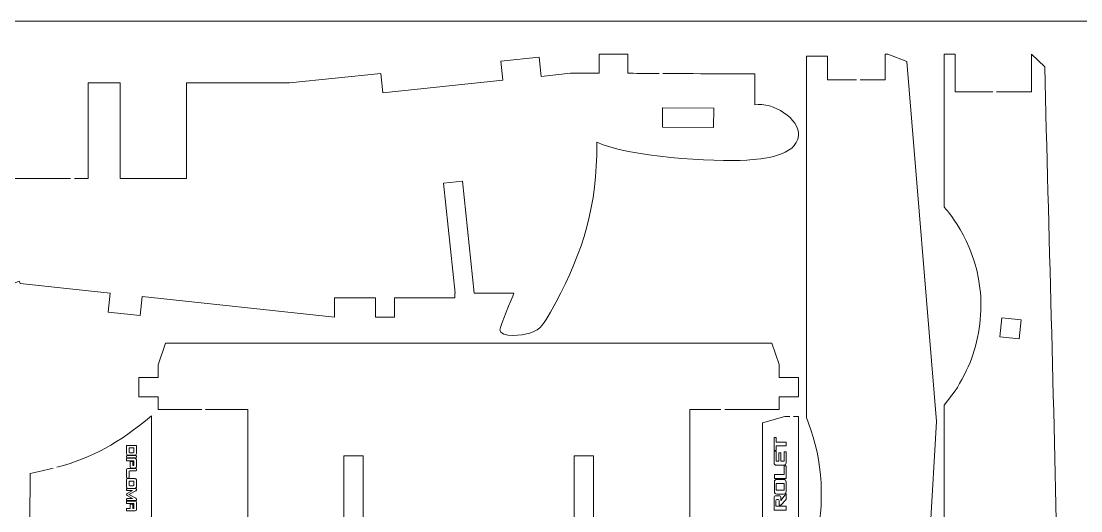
# Model space of a CAD drawing. Header units: centimetres. Extents: x -33.3 to 33.3, y -15.3 to 15.3.
# Drawn here: x -3.03 to 11.01, y 8.86 to 15.35 of the extents above; entities that cross this region are included whole.
import ezdxf

# ---------------------------------------------------------------- set-up
doc = ezdxf.new("R2010")
doc.units = ezdxf.units.CM
doc.header["$MEASUREMENT"] = 0
doc.layers.add('Layer 1', color=7, linetype='Continuous')

msp = doc.modelspace()

# ---------------------------------------------------------------- linework, layer by layer
at = {"layer": 'Layer 1', "color": 250, "lineweight": 20}
msp.add_open_spline([(-11.10211, -15.35), (-11.10211, -15.35), (11.0979, -15.35), (11.0979, -15.35), (11.0979, -15.35), (11.0979, -15.35), (11.0979, 15.35), (11.0979, 15.35), (11.0979, 15.35), (11.0979, 15.35), (-11.10211, 15.35), (-11.10211, 15.35), (-11.10211, 15.35), (-11.10211, 15.35), (-11.10211, -15.35), (-11.10211, -15.35), (-11.10211, -15.35), (-11.10211, -15.35), (-11.10211, -15.35), (-11.10211, -15.35)], degree=3, knots=[0, 0, 0, 0, 0.16666667, 0.16666667, 0.16666667, 0.16666667, 0.33333333, 0.33333333, 0.33333333, 0.33333333, 0.5, 0.5, 0.5, 0.5, 0.66666667, 0.66666667, 0.66666667, 0.66666667, 1, 1, 1, 1], dxfattribs=at)
at = {"layer": 'Layer 1', "lineweight": 9}
for points, knots in [([(5.42318, 14.65681), (5.18558, 14.65812), (5.01012, 14.65909), (5.01012, 14.65909), (5.01012, 14.65909), (5.01012, 14.65909), (5.01012, 14.91396), (5.01012, 14.91396), (5.01012, 14.91396), (5.01012, 14.91396), (4.62979, 14.91396), (4.62979, 14.91396), (4.62979, 14.91396), (4.62979, 14.91396), (4.62979, 14.65899), (4.62979, 14.65899), (4.62979, 14.65899), (4.62979, 14.65899), (4.24945, 14.65899), (4.24945, 14.65899), (4.24945, 14.65899), (4.24945, 14.65899), (3.85949, 14.6187), (3.85949, 14.6187), (3.85949, 14.6187), (3.85949, 14.6187), (3.83327, 14.8723), (3.83327, 14.8723), (3.83327, 14.8723), (3.83327, 14.8723), (3.32605, 14.81989), (3.32605, 14.81989), (3.32605, 14.81989), (3.32605, 14.81989), (3.35226, 14.56628), (3.35226, 14.56628), (3.35226, 14.56628), (3.35226, 14.56628), (1.76511, 14.40226), (1.76511, 14.40226), (1.76511, 14.40226), (1.76511, 14.40226), (1.73891, 14.65587), (1.73891, 14.65587), (1.73891, 14.65587), (1.73891, 14.65587), (0.52686, 14.53062), (0.52686, 14.53062), (0.52686, 14.53062), (0.52686, 14.53062), (-0.83711, 14.53062), (-0.83711, 14.53062), (-0.83711, 14.53062), (-0.83711, 14.53062), (-0.83711, 13.26432), (-0.83711, 13.26432), (-0.83711, 13.26432), (-0.83711, 13.26432), (-1.717, 13.26432), (-1.717, 13.26432), (-1.717, 13.26432), (-1.717, 13.26432), (-1.717, 14.53062), (-1.717, 14.53062), (-1.717, 14.53062), (-1.717, 14.53062), (-2.14195, 14.53062), (-2.14195, 14.53062), (-2.14195, 14.53062), (-2.14195, 14.53062), (-2.14195, 13.26432), (-2.14195, 13.26432), (-2.14195, 13.26432), (-2.14195, 13.26432), (-2.21591, 13.26432), (-2.32328, 13.26432)], [0, 0, 0, 0, 0.05, 0.05, 0.05, 0.05, 0.1, 0.1, 0.1, 0.1, 0.15, 0.15, 0.15, 0.15, 0.2, 0.2, 0.2, 0.2, 0.25, 0.25, 0.25, 0.25, 0.3, 0.3, 0.3, 0.3, 0.35, 0.35, 0.35, 0.35, 0.4, 0.4, 0.4, 0.4, 0.45, 0.45, 0.45, 0.45, 0.5, 0.5, 0.5, 0.5, 0.55, 0.55, 0.55, 0.55, 0.6, 0.6, 0.6, 0.6, 0.65, 0.65, 0.65, 0.65, 0.7, 0.7, 0.7, 0.7, 0.75, 0.75, 0.75, 0.75, 0.8, 0.8, 0.8, 0.8, 0.85, 0.85, 0.85, 0.85, 0.9, 0.9, 0.9, 0.9, 1, 1, 1, 1]), ([(8.054, -7.29039), (7.79271, -7.29039), (7.52274, -7.29039), (7.52274, -7.29039), (7.52274, -7.29039), (7.52274, -7.29039), (7.52274, -7.79006), (7.52274, -7.79006), (7.52274, -7.79006), (7.52274, -7.79006), (7.37997, -7.79006), (7.37997, -7.79006), (7.37997, -7.79006), (7.37997, -7.79006), (7.37997, -5.76279), (7.37997, -5.76279), (7.37997, -5.76279), (7.38895, -5.73612), (7.77232, -5.35335), (7.85132, -4.68713), (7.85132, -4.68713), (7.88791, -4.37855), (7.84787, -4.04071), (7.74014, -3.74923), (7.74014, -3.74923), (7.69399, -3.62434), (7.59799, -3.43631), (7.52392, -3.32567), (7.52392, -3.32567), (7.52392, -3.32567), (7.37997, -3.13592), (7.37997, -3.13592), (7.37997, -3.13592), (7.37683, 0.46571), (7.37819, 4.06762), (7.37649, 7.67008), (7.37649, 7.67008), (7.37395, 8.24177), (7.35099, 7.91821), (7.46771, 8.32215), (7.46771, 8.32215), (7.6167, 8.8378), (7.60851, 9.42255), (7.43533, 9.93085), (7.43533, 9.93085), (7.43533, 9.93085), (7.37478, 10.09423), (7.37478, 10.09423), (7.37478, 10.09423), (7.37478, 10.09423), (7.37478, 14.8854), (7.37478, 14.8854), (7.37478, 14.8854), (7.37478, 14.8854), (7.65493, 14.8854), (7.65493, 14.8854), (7.65493, 14.8854), (7.65493, 14.8854), (7.65493, 14.57126), (7.65493, 14.57126), (7.65493, 14.57126), (7.65493, 14.57126), (7.84617, 14.57126), (8.03741, 14.57126)], [0, 0, 0, 0, 0.05882353, 0.05882353, 0.05882353, 0.05882353, 0.11764706, 0.11764706, 0.11764706, 0.11764706, 0.17647059, 0.17647059, 0.17647059, 0.17647059, 0.23529412, 0.23529412, 0.23529412, 0.23529412, 0.29411765, 0.29411765, 0.29411765, 0.29411765, 0.35294118, 0.35294118, 0.35294118, 0.35294118, 0.41176471, 0.41176471, 0.41176471, 0.41176471, 0.47058824, 0.47058824, 0.47058824, 0.47058824, 0.52941176, 0.52941176, 0.52941176, 0.52941176, 0.58823529, 0.58823529, 0.58823529, 0.58823529, 0.64705882, 0.64705882, 0.64705882, 0.64705882, 0.70588235, 0.70588235, 0.70588235, 0.70588235, 0.76470588, 0.76470588, 0.76470588, 0.76470588, 0.82352941, 0.82352941, 0.82352941, 0.82352941, 0.88235294, 0.88235294, 0.88235294, 0.88235294, 1, 1, 1, 1]), ([(8.08741, 14.57126), (8.26061, 14.57126), (8.41988, 14.57126), (8.41988, 14.57126), (8.41988, 14.57126), (8.41988, 14.57126), (8.41988, 14.91395), (8.41988, 14.91395), (8.41988, 14.91395), (8.41988, 14.91395), (8.45491, 14.91395), (8.45491, 14.91395), (8.45491, 14.91395), (8.45491, 14.91395), (8.70732, 14.81442), (8.70732, 14.81442), (8.70732, 14.81442), (8.70732, 14.81442), (9.10001, 10.0436), (9.10001, 10.0436), (9.10001, 10.0436), (9.10001, 10.0436), (9.01618, 8.60282), (9.01618, 8.60282), (9.01618, 8.60282), (9.01618, 8.60282), (8.86844, 6.11025), (8.86844, 6.11025), (8.86844, 6.11025), (8.86844, 6.11025), (8.87005, 3.94449), (8.87005, 3.94449), (8.87005, 3.94449), (8.87005, 3.94449), (8.87007, -0.98483), (8.87007, -0.98483), (8.87007, -0.98483), (8.83678, -3.19233), (8.76305, -5.41102), (8.70965, -7.62012), (8.70965, -7.62012), (8.70965, -7.62012), (8.53637, -7.79006), (8.53637, -7.79006), (8.53637, -7.79006), (8.53637, -7.79006), (8.53637, -7.29039), (8.53637, -7.29039), (8.53637, -7.29039), (8.53637, -7.29039), (8.3303, -7.29039), (8.104, -7.29039)], [0, 0, 0, 0, 0.07142857, 0.07142857, 0.07142857, 0.07142857, 0.14285714, 0.14285714, 0.14285714, 0.14285714, 0.21428571, 0.21428571, 0.21428571, 0.21428571, 0.28571429, 0.28571429, 0.28571429, 0.28571429, 0.35714286, 0.35714286, 0.35714286, 0.35714286, 0.42857143, 0.42857143, 0.42857143, 0.42857143, 0.5, 0.5, 0.5, 0.5, 0.57142857, 0.57142857, 0.57142857, 0.57142857, 0.64285714, 0.64285714, 0.64285714, 0.64285714, 0.71428571, 0.71428571, 0.71428571, 0.71428571, 0.78571429, 0.78571429, 0.78571429, 0.78571429, 0.85714286, 0.85714286, 0.85714286, 0.85714286, 1, 1, 1, 1]), ([(9.84402, 14.41429), (9.59315, 14.41429), (9.34475, 14.41429), (9.34475, 14.41429), (9.34475, 14.41429), (9.34475, 14.41429), (9.34475, 14.91396), (9.34475, 14.91396), (9.34475, 14.91396), (9.34475, 14.91396), (9.20197, 14.91396), (9.20197, 14.91396), (9.20197, 14.91396), (9.20197, 14.91396), (9.20197, 12.8867), (9.20197, 12.8867), (9.20197, 12.8867), (9.21096, 12.86002), (9.59433, 12.47725), (9.67333, 11.81103), (9.67333, 11.81103), (9.70992, 11.50245), (9.66987, 11.16462), (9.56215, 10.87313), (9.56215, 10.87313), (9.516, 10.74823), (9.42, 10.56021), (9.34593, 10.44957), (9.34593, 10.44957), (9.34593, 10.44957), (9.20197, 10.25982), (9.20197, 10.25982), (9.20197, 10.25982), (9.19883, 6.65819), (9.20019, 3.0563), (9.1985, -0.54617), (9.1985, -0.54617), (9.19595, -1.11787), (9.173, -0.79431), (9.28971, -1.19825), (9.28971, -1.19825), (9.43871, -1.7139), (9.43052, -2.29864), (9.25734, -2.80695), (9.25734, -2.80695), (9.25734, -2.80695), (9.19679, -2.97033), (9.19679, -2.97033), (9.19679, -2.97033), (9.19679, -2.97033), (9.19679, -7.76151), (9.19679, -7.76151), (9.19679, -7.76151), (9.19679, -7.76151), (9.47694, -7.76151), (9.47694, -7.76151), (9.47694, -7.76151), (9.47694, -7.76151), (9.47694, -7.44735), (9.47694, -7.44735), (9.47694, -7.44735), (9.47694, -7.44735), (9.65796, -7.44735), (9.84389, -7.44735)], [0, 0, 0, 0, 0.05882353, 0.05882353, 0.05882353, 0.05882353, 0.11764706, 0.11764706, 0.11764706, 0.11764706, 0.17647059, 0.17647059, 0.17647059, 0.17647059, 0.23529412, 0.23529412, 0.23529412, 0.23529412, 0.29411765, 0.29411765, 0.29411765, 0.29411765, 0.35294118, 0.35294118, 0.35294118, 0.35294118, 0.41176471, 0.41176471, 0.41176471, 0.41176471, 0.47058824, 0.47058824, 0.47058824, 0.47058824, 0.52941176, 0.52941176, 0.52941176, 0.52941176, 0.58823529, 0.58823529, 0.58823529, 0.58823529, 0.64705882, 0.64705882, 0.64705882, 0.64705882, 0.70588235, 0.70588235, 0.70588235, 0.70588235, 0.76470588, 0.76470588, 0.76470588, 0.76470588, 0.82352941, 0.82352941, 0.82352941, 0.82352941, 0.88235294, 0.88235294, 0.88235294, 0.88235294, 1, 1, 1, 1]), ([(9.89388, -7.44735), (10.07298, -7.44735), (10.2419, -7.44735), (10.2419, -7.44735), (10.2419, -7.44735), (10.2419, -7.44735), (10.2419, -7.79004), (10.2419, -7.79004), (10.2419, -7.79004), (10.2419, -7.79004), (10.27691, -7.79004), (10.27691, -7.79004), (10.27691, -7.79004), (10.27691, -7.79004), (10.52933, -7.69051), (10.52933, -7.69051), (10.52933, -7.69051), (10.52933, -7.69051), (10.92202, -2.91969), (10.92202, -2.91969), (10.92202, -2.91969), (10.92202, -2.91969), (10.83819, -1.47893), (10.83819, -1.47893), (10.83819, -1.47893), (10.83819, -1.47893), (10.69044, 1.01365), (10.69044, 1.01365), (10.69044, 1.01365), (10.69044, 1.01365), (10.69207, 3.17943), (10.69207, 3.17943), (10.69207, 3.17943), (10.69207, 3.17943), (10.69208, 8.10874), (10.69208, 8.10874), (10.69208, 8.10874), (10.6588, 10.31622), (10.58505, 12.53493), (10.53166, 14.74402), (10.53166, 14.74402), (10.53166, 14.74402), (10.35836, 14.91396), (10.35836, 14.91396), (10.35836, 14.91396), (10.35836, 14.91396), (10.35836, 14.41429), (10.35836, 14.41429), (10.35836, 14.41429), (10.35836, 14.41429), (10.13251, 14.41429), (9.89402, 14.41429)], [0, 0, 0, 0, 0.07142857, 0.07142857, 0.07142857, 0.07142857, 0.14285714, 0.14285714, 0.14285714, 0.14285714, 0.21428571, 0.21428571, 0.21428571, 0.21428571, 0.28571429, 0.28571429, 0.28571429, 0.28571429, 0.35714286, 0.35714286, 0.35714286, 0.35714286, 0.42857143, 0.42857143, 0.42857143, 0.42857143, 0.5, 0.5, 0.5, 0.5, 0.57142857, 0.57142857, 0.57142857, 0.57142857, 0.64285714, 0.64285714, 0.64285714, 0.64285714, 0.71428571, 0.71428571, 0.71428571, 0.71428571, 0.78571429, 0.78571429, 0.78571429, 0.78571429, 0.85714286, 0.85714286, 0.85714286, 0.85714286, 1, 1, 1, 1]), ([(-2.37328, 13.26432), (-2.66429, 13.26432), (-3.12643, 13.26432), (-3.12643, 13.26432), (-3.12643, 13.26432), (-3.12643, 13.26432), (-3.12643, 12.08816), (-3.12643, 12.08816), (-3.12643, 12.08816), (-3.12643, 12.08816), (-3.11535, 12.06006), (-3.11535, 12.06006), (-3.11535, 12.06006), (-3.11535, 12.06006), (-3.35254, 11.96652), (-3.35254, 11.96652), (-3.35254, 11.96652), (-3.35254, 11.96652), (-3.29016, 11.8084), (-3.29016, 11.8084), (-3.29016, 11.8084), (-3.29016, 11.8084), (-3.05299, 11.90194), (-3.05299, 11.90194), (-3.05299, 11.90194), (-3.05299, 11.90194), (-3.0419, 11.87383), (-3.0419, 11.87383), (-3.0419, 11.87383), (-3.0419, 11.87383), (-1.84808, 11.74508), (-1.84808, 11.74508), (-1.84808, 11.74508), (-1.84808, 11.74508), (-1.8752, 11.49156), (-1.8752, 11.49156), (-1.8752, 11.49156), (-1.8752, 11.49156), (-1.45267, 11.44637), (-1.45267, 11.44637), (-1.45267, 11.44637), (-1.45267, 11.44637), (-1.42554, 11.69989), (-1.42554, 11.69989), (-1.42554, 11.69989), (-1.42554, 11.69989), (1.12154, 11.42742), (1.12154, 11.42742), (1.12154, 11.42742), (1.12154, 11.42742), (1.12154, 11.68238), (1.12154, 11.68238), (1.12154, 11.68238), (1.12154, 11.68238), (1.66486, 11.68238), (1.66486, 11.68238), (1.66486, 11.68238), (1.66486, 11.68238), (1.66486, 11.42742), (1.66486, 11.42742), (1.66486, 11.42742), (1.66486, 11.42742), (1.91982, 11.42742), (1.91982, 11.42742), (1.91982, 11.42742), (1.91982, 11.42742), (1.91982, 11.68238), (1.91982, 11.68238), (1.91982, 11.68238), (1.91982, 11.68238), (2.71811, 11.68238), (2.71811, 11.68238), (2.71811, 11.68238), (2.71811, 11.68238), (2.71811, 11.74508), (2.71811, 11.74508), (2.71811, 11.74508), (2.71811, 11.74508), (2.72082, 11.74508), (2.72082, 11.74508), (2.72082, 11.74508), (2.72082, 11.74508), (2.56738, 13.20357), (2.56738, 13.20357), (2.56738, 13.20357), (2.56738, 13.20357), (2.821, 13.22976), (2.821, 13.22976), (2.821, 13.22976), (2.821, 13.22976), (2.97443, 11.74508), (2.97443, 11.74508), (2.97443, 11.74508), (2.97443, 11.74508), (3.50031, 11.74508), (3.50031, 11.74508), (3.50031, 11.74508), (3.47099, 11.67176), (3.31257, 11.30705), (3.31473, 11.2551), (3.31473, 11.2551), (3.31923, 11.14714), (3.62131, 11.1856), (3.70876, 11.2139), (3.70876, 11.2139), (3.87168, 11.26662), (3.8993, 11.34567), (3.98353, 11.4937), (3.98353, 11.4937), (4.37465, 12.18116), (4.57726, 12.78796), (4.59764, 13.57282), (4.59764, 13.57282), (4.59764, 13.57282), (4.59918, 13.74548), (4.59918, 13.74548), (4.59918, 13.74548), (5.00018, 13.55288), (6.1485, 13.48048), (6.58713, 13.50831), (6.58713, 13.50831), (6.78074, 13.5206), (7.24486, 13.55853), (7.26946, 13.83312), (7.26946, 13.83312), (7.28935, 14.05521), (6.93084, 14.28322), (6.69108, 14.24197), (6.69108, 14.24197), (6.69108, 14.24197), (6.69351, 14.64979), (6.69351, 14.64979), (6.69351, 14.64979), (6.69351, 14.64979), (5.97149, 14.65378), (5.47318, 14.65653)], [0, 0, 0, 0, 0.02857143, 0.02857143, 0.02857143, 0.02857143, 0.05714286, 0.05714286, 0.05714286, 0.05714286, 0.08571429, 0.08571429, 0.08571429, 0.08571429, 0.11428571, 0.11428571, 0.11428571, 0.11428571, 0.14285714, 0.14285714, 0.14285714, 0.14285714, 0.17142857, 0.17142857, 0.17142857, 0.17142857, 0.2, 0.2, 0.2, 0.2, 0.22857143, 0.22857143, 0.22857143, 0.22857143, 0.25714286, 0.25714286, 0.25714286, 0.25714286, 0.28571429, 0.28571429, 0.28571429, 0.28571429, 0.31428571, 0.31428571, 0.31428571, 0.31428571, 0.34285714, 0.34285714, 0.34285714, 0.34285714, 0.37142857, 0.37142857, 0.37142857, 0.37142857, 0.4, 0.4, 0.4, 0.4, 0.42857143, 0.42857143, 0.42857143, 0.42857143, 0.45714286, 0.45714286, 0.45714286, 0.45714286, 0.48571429, 0.48571429, 0.48571429, 0.48571429, 0.51428571, 0.51428571, 0.51428571, 0.51428571, 0.54285714, 0.54285714, 0.54285714, 0.54285714, 0.57142857, 0.57142857, 0.57142857, 0.57142857, 0.6, 0.6, 0.6, 0.6, 0.62857143, 0.62857143, 0.62857143, 0.62857143, 0.65714286, 0.65714286, 0.65714286, 0.65714286, 0.68571429, 0.68571429, 0.68571429, 0.68571429, 0.71428571, 0.71428571, 0.71428571, 0.71428571, 0.74285714, 0.74285714, 0.74285714, 0.74285714, 0.77142857, 0.77142857, 0.77142857, 0.77142857, 0.8, 0.8, 0.8, 0.8, 0.82857143, 0.82857143, 0.82857143, 0.82857143, 0.85714286, 0.85714286, 0.85714286, 0.85714286, 0.88571429, 0.88571429, 0.88571429, 0.88571429, 0.91428571, 0.91428571, 0.91428571, 0.91428571, 0.94285714, 0.94285714, 0.94285714, 0.94285714, 1, 1, 1, 1]), ([(5.47318, 14.20071), (5.47318, 14.20071), (5.4681, 14.2007), (5.4681, 14.2007), (5.4681, 14.2007), (5.4681, 14.2007), (5.46627, 13.94579), (5.46627, 13.94579), (5.46627, 13.94579), (5.46627, 13.94579), (6.14612, 13.94083), (6.14612, 13.94083), (6.14612, 13.94083), (6.14612, 13.94083), (6.1477, 14.1958), (6.1477, 14.1958), (6.1477, 14.1958), (6.1477, 14.1958), (5.47318, 14.20071), (5.47318, 14.20071)], [0, 0, 0, 0, 0.16666667, 0.16666667, 0.16666667, 0.16666667, 0.33333333, 0.33333333, 0.33333333, 0.33333333, 0.5, 0.5, 0.5, 0.5, 0.66666667, 0.66666667, 0.66666667, 0.66666667, 1, 1, 1, 1]), ([(10.19173, 11.1377), (10.19173, 11.1377), (10.21793, 11.3913), (10.21793, 11.3913), (10.21793, 11.3913), (10.21793, 11.3913), (9.96434, 11.4175), (9.96434, 11.4175), (9.96434, 11.4175), (9.96434, 11.4175), (9.93815, 11.16391), (9.93815, 11.16391), (9.93815, 11.16391), (9.93815, 11.16391), (10.19173, 11.1377), (10.19173, 11.1377)], [0, 0, 0, 0, 0.2, 0.2, 0.2, 0.2, 0.4, 0.4, 0.4, 0.4, 0.6, 0.6, 0.6, 0.6, 1, 1, 1, 1]), ([(6.29267, 10.20229), (6.62542, 10.20229), (7.01529, 10.20229), (7.01529, 10.20229), (7.01529, 10.20229), (7.01529, 10.20229), (7.01529, 10.37215), (7.01529, 10.37215), (7.01529, 10.37215), (7.01529, 10.37215), (7.27026, 10.37215), (7.27026, 10.37215), (7.27026, 10.37215), (7.27026, 10.37215), (7.27026, 10.62711), (7.27026, 10.62711), (7.27026, 10.62711), (7.27026, 10.62711), (7.01529, 10.62711), (7.01529, 10.62711), (7.01529, 10.62711), (7.01529, 10.62711), (7.01529, 10.79696), (7.01529, 10.79696), (7.01529, 10.79696), (7.01529, 10.79696), (6.91782, 11.08269), (6.91782, 11.08269), (6.91782, 11.08269), (6.91782, 11.08269), (-1.11556, 11.08269), (-1.11556, 11.08269), (-1.11556, 11.08269), (-1.11556, 11.08269), (-1.21326, 10.79558), (-1.21326, 10.79558), (-1.21326, 10.79558), (-1.21326, 10.79558), (-1.21326, 10.62642), (-1.21326, 10.62642), (-1.21326, 10.62642), (-1.21326, 10.62642), (-1.46822, 10.62642), (-1.46822, 10.62642), (-1.46822, 10.62642), (-1.46822, 10.62642), (-1.46822, 10.37147), (-1.46822, 10.37147), (-1.46822, 10.37147), (-1.46822, 10.37147), (-1.21326, 10.37147), (-1.21326, 10.37147), (-1.21326, 10.37147), (-1.21326, 10.37147), (-1.21326, 10.20229), (-1.21326, 10.20229), (-1.21326, 10.20229), (-1.21326, 10.20229), (-0.9275, 10.20229), (-0.63647, 10.20229)], [0, 0, 0, 0, 0.0625, 0.0625, 0.0625, 0.0625, 0.125, 0.125, 0.125, 0.125, 0.1875, 0.1875, 0.1875, 0.1875, 0.25, 0.25, 0.25, 0.25, 0.3125, 0.3125, 0.3125, 0.3125, 0.375, 0.375, 0.375, 0.375, 0.4375, 0.4375, 0.4375, 0.4375, 0.5, 0.5, 0.5, 0.5, 0.5625, 0.5625, 0.5625, 0.5625, 0.625, 0.625, 0.625, 0.625, 0.6875, 0.6875, 0.6875, 0.6875, 0.75, 0.75, 0.75, 0.75, 0.8125, 0.8125, 0.8125, 0.8125, 0.875, 0.875, 0.875, 0.875, 1, 1, 1, 1]), ([(-2.55335, 9.43687), (-2.0739, 9.56603), (-1.74031, 9.75342), (-1.30168, 10.11779), (-1.30168, 10.11779), (-1.30168, 10.11779), (-1.30168, -0.70638), (-1.30168, -0.70638), (-1.30168, -0.70638), (-1.30168, -0.82486), (-1.30168, -0.94335), (-1.30168, -1.06183), (-1.30168, -1.06183), (-1.30168, -1.06183), (-1.40075, -0.93083), (-1.40075, -0.93083), (-1.40075, -0.93083), (-1.58339, -0.70378), (-1.84408, -0.50407), (-2.10587, -0.3765), (-2.10587, -0.3765), (-2.36599, -0.24973), (-2.5682, -0.20381), (-2.82491, -0.17937)], [0, 0, 0, 0, 0.14285714, 0.14285714, 0.14285714, 0.14285714, 0.28571429, 0.28571429, 0.28571429, 0.28571429, 0.42857143, 0.42857143, 0.42857143, 0.42857143, 0.57142857, 0.57142857, 0.57142857, 0.57142857, 0.71428571, 0.71428571, 0.71428571, 0.71428571, 1, 1, 1, 1]), ([(-0.58647, 10.20229), (-0.30149, 10.20229), (-0.02689, 10.20229), (-0.02689, 10.20229), (-0.02689, 10.20229), (-0.02689, 10.20229), (-0.02689, 8.57024), (-0.02689, 8.57024), (-0.02689, 8.57024), (-0.02689, 8.57024), (-0.83757, 8.57024), (-0.83757, 8.57024), (-0.83757, 8.57024), (-0.83757, 8.57024), (-0.83757, 8.31528), (-0.83757, 8.31528), (-0.83757, 8.31528), (-0.83757, 8.31528), (-0.02689, 8.31528), (-0.02689, 8.31528), (-0.02689, 8.31528), (-0.02689, 8.31528), (-0.02689, 8.06031), (-0.02689, 8.06031), (-0.02689, 8.06031), (-0.02689, 8.06031), (1.24792, 8.06031), (1.24792, 8.06031), (1.24792, 8.06031), (1.24792, 8.06031), (1.24792, 9.59009), (1.24792, 9.59009), (1.24792, 9.59009), (1.24792, 9.59009), (1.50289, 9.59009), (1.50289, 9.59009), (1.50289, 9.59009), (1.50289, 9.59009), (1.50289, 8.31528), (1.50289, 8.31528), (1.50289, 8.31528), (1.50289, 8.31528), (4.29914, 8.31528), (4.29914, 8.31528), (4.29914, 8.31528), (4.29914, 8.31528), (4.29914, 9.59009), (4.29914, 9.59009), (4.29914, 9.59009), (4.29914, 9.59009), (4.55411, 9.59009), (4.55411, 9.59009), (4.55411, 9.59009), (4.55411, 9.59009), (4.55411, 8.06031), (4.55411, 8.06031), (4.55411, 8.06031), (4.55411, 8.06031), (5.82891, 8.06031), (5.82891, 8.06031), (5.82891, 8.06031), (5.82891, 8.06031), (5.82891, 8.31528), (5.82891, 8.31528), (5.82891, 8.31528), (5.82891, 8.31528), (6.63285, 8.31528), (6.63285, 8.31528), (6.63285, 8.31528), (6.63285, 8.31528), (6.63285, 8.57024), (6.63285, 8.57024), (6.63285, 8.57024), (6.63285, 8.57024), (5.82891, 8.57024), (5.82891, 8.57024), (5.82891, 8.57024), (5.82891, 8.57024), (5.82891, 10.20229), (5.82891, 10.20229), (5.82891, 10.20229), (5.82891, 10.20229), (6.0166, 10.20229), (6.24267, 10.20229)], [0, 0, 0, 0, 0.04545455, 0.04545455, 0.04545455, 0.04545455, 0.09090909, 0.09090909, 0.09090909, 0.09090909, 0.13636364, 0.13636364, 0.13636364, 0.13636364, 0.18181818, 0.18181818, 0.18181818, 0.18181818, 0.22727273, 0.22727273, 0.22727273, 0.22727273, 0.27272727, 0.27272727, 0.27272727, 0.27272727, 0.31818182, 0.31818182, 0.31818182, 0.31818182, 0.36363636, 0.36363636, 0.36363636, 0.36363636, 0.40909091, 0.40909091, 0.40909091, 0.40909091, 0.45454545, 0.45454545, 0.45454545, 0.45454545, 0.5, 0.5, 0.5, 0.5, 0.54545455, 0.54545455, 0.54545455, 0.54545455, 0.59090909, 0.59090909, 0.59090909, 0.59090909, 0.63636364, 0.63636364, 0.63636364, 0.63636364, 0.68181818, 0.68181818, 0.68181818, 0.68181818, 0.72727273, 0.72727273, 0.72727273, 0.72727273, 0.77272727, 0.77272727, 0.77272727, 0.77272727, 0.81818182, 0.81818182, 0.81818182, 0.81818182, 0.86363636, 0.86363636, 0.86363636, 0.86363636, 0.90909091, 0.90909091, 0.90909091, 0.90909091, 1, 1, 1, 1]), ([(7.15379, 10.1107), (7.11775, 10.1107), (7.08731, 10.1107), (7.08731, 10.1107), (7.08731, 10.1107), (7.08731, 10.1107), (6.79514, 10.02571), (6.79514, 10.02571), (6.79514, 10.02571), (6.79514, 10.02571), (6.79514, 2.00921), (6.79514, 2.00921), (6.79514, 2.00921), (6.79514, 2.00921), (7.08731, 1.91748), (7.08731, 1.91748), (7.08731, 1.91748), (7.08731, 1.91748), (7.11956, 1.91755), (7.15695, 1.91763)], [0, 0, 0, 0, 0.16666667, 0.16666667, 0.16666667, 0.16666667, 0.33333333, 0.33333333, 0.33333333, 0.33333333, 0.5, 0.5, 0.5, 0.5, 0.66666667, 0.66666667, 0.66666667, 0.66666667, 1, 1, 1, 1]), ([(7.20695, 1.91774), (7.24159, 1.91781), (7.27026, 1.91788), (7.27026, 1.91788), (7.27026, 1.91788), (7.27026, 1.91788), (7.27026, 10.1107), (7.27026, 10.1107), (7.27026, 10.1107), (7.27026, 10.1107), (7.23983, 10.1107), (7.20379, 10.1107)], [0, 0, 0, 0, 0.25, 0.25, 0.25, 0.25, 0.5, 0.5, 0.5, 0.5, 1, 1, 1, 1]), ([(-2.87491, -0.17492), (-2.90785, -0.17219), (-2.94174, -0.16972), (-2.97682, -0.16742), (-2.97682, -0.16742), (-2.97682, -0.16742), (-2.90946, 9.35572), (-2.90946, 9.35572), (-2.90946, 9.35572), (-2.80031, 9.37692), (-2.69889, 9.39932), (-2.60335, 9.42375)], [0, 0, 0, 0, 0.25, 0.25, 0.25, 0.25, 0.5, 0.5, 0.5, 0.5, 1, 1, 1, 1])]:
    msp.add_open_spline(points, degree=3, knots=knots, dxfattribs=at)
at = {"layer": 'Layer 1', "color": 140, "lineweight": 9}
for points, knots in [([(6.94723, 9.82952), (6.94723, 9.82952), (6.94723, 9.65927), (6.94723, 9.65927), (6.94723, 9.65927), (6.94723, 9.65927), (6.97391, 9.65927), (6.97391, 9.65927), (6.97391, 9.65927), (6.97391, 9.65927), (6.97391, 9.71984), (6.97391, 9.71984), (6.97391, 9.71984), (6.97391, 9.71984), (7.10611, 9.71984), (7.10611, 9.71984), (7.10611, 9.71984), (7.10611, 9.71984), (7.10611, 9.76895), (7.10611, 9.76895), (7.10611, 9.76895), (7.10611, 9.76895), (6.97391, 9.76895), (6.97391, 9.76895), (6.97391, 9.76895), (6.97391, 9.76895), (6.97391, 9.82952), (6.97391, 9.82952), (6.97391, 9.82952), (6.97391, 9.82952), (6.94723, 9.82952), (6.94723, 9.82952)], [0, 0, 0, 0, 0.11111111, 0.11111111, 0.11111111, 0.11111111, 0.22222222, 0.22222222, 0.22222222, 0.22222222, 0.33333333, 0.33333333, 0.33333333, 0.33333333, 0.44444444, 0.44444444, 0.44444444, 0.44444444, 0.55555556, 0.55555556, 0.55555556, 0.55555556, 0.66666667, 0.66666667, 0.66666667, 0.66666667, 0.77777778, 0.77777778, 0.77777778, 0.77777778, 1, 1, 1, 1]), ([(-1.50169, 9.72204), (-1.50169, 9.72204), (-1.50169, 9.61779), (-1.50169, 9.61779), (-1.50169, 9.61779), (-1.50169, 9.60614), (-1.51122, 9.59661), (-1.52286, 9.59661), (-1.52286, 9.59661), (-1.52286, 9.59661), (-1.61017, 9.59661), (-1.61017, 9.59661), (-1.61017, 9.59661), (-1.62182, 9.59661), (-1.63135, 9.60614), (-1.63135, 9.61779), (-1.63135, 9.61779), (-1.63135, 9.61779), (-1.63135, 9.72204), (-1.63135, 9.72204), (-1.63135, 9.72204), (-1.63135, 9.72437), (-1.62944, 9.72627), (-1.62711, 9.72627), (-1.62711, 9.72627), (-1.62711, 9.72627), (-1.50592, 9.72627), (-1.50592, 9.72627), (-1.50592, 9.72627), (-1.50359, 9.72627), (-1.50169, 9.72437), (-1.50169, 9.72204)], [0, 0, 0, 0, 0.11111111, 0.11111111, 0.11111111, 0.11111111, 0.22222222, 0.22222222, 0.22222222, 0.22222222, 0.33333333, 0.33333333, 0.33333333, 0.33333333, 0.44444444, 0.44444444, 0.44444444, 0.44444444, 0.55555556, 0.55555556, 0.55555556, 0.55555556, 0.66666667, 0.66666667, 0.66666667, 0.66666667, 0.77777778, 0.77777778, 0.77777778, 0.77777778, 1, 1, 1, 1]), ([(-1.5341, 9.69174), (-1.5341, 9.69174), (-1.5341, 9.63961), (-1.5341, 9.63961), (-1.5341, 9.63961), (-1.5341, 9.63379), (-1.53887, 9.62903), (-1.54469, 9.62903), (-1.54469, 9.62903), (-1.54469, 9.62903), (-1.58834, 9.62903), (-1.58834, 9.62903), (-1.58834, 9.62903), (-1.59417, 9.62903), (-1.59893, 9.63379), (-1.59893, 9.63961), (-1.59893, 9.63961), (-1.59893, 9.63961), (-1.59893, 9.69174), (-1.59893, 9.69174), (-1.59893, 9.69174), (-1.59893, 9.69291), (-1.59798, 9.69386), (-1.59681, 9.69386), (-1.59681, 9.69386), (-1.59681, 9.69386), (-1.53622, 9.69386), (-1.53622, 9.69386), (-1.53622, 9.69386), (-1.53505, 9.69386), (-1.5341, 9.69291), (-1.5341, 9.69174)], [0, 0, 0, 0, 0.11111111, 0.11111111, 0.11111111, 0.11111111, 0.22222222, 0.22222222, 0.22222222, 0.22222222, 0.33333333, 0.33333333, 0.33333333, 0.33333333, 0.44444444, 0.44444444, 0.44444444, 0.44444444, 0.55555556, 0.55555556, 0.55555556, 0.55555556, 0.66666667, 0.66666667, 0.66666667, 0.66666667, 0.77777778, 0.77777778, 0.77777778, 0.77777778, 1, 1, 1, 1]), ([(-1.50169, 9.58341), (-1.50169, 9.58341), (-1.50169, 9.56828), (-1.50169, 9.56828), (-1.50169, 9.56828), (-1.50169, 9.56353), (-1.50558, 9.55964), (-1.51033, 9.55964), (-1.51033, 9.55964), (-1.51033, 9.55964), (-1.6227, 9.55964), (-1.6227, 9.55964), (-1.6227, 9.55964), (-1.62746, 9.55964), (-1.63135, 9.56353), (-1.63135, 9.56828), (-1.63135, 9.56828), (-1.63135, 9.56828), (-1.63135, 9.58341), (-1.63135, 9.58341), (-1.63135, 9.58341), (-1.63135, 9.58816), (-1.62746, 9.59205), (-1.6227, 9.59205), (-1.6227, 9.59205), (-1.6227, 9.59205), (-1.51033, 9.59205), (-1.51033, 9.59205), (-1.51033, 9.59205), (-1.50558, 9.59205), (-1.50169, 9.58816), (-1.50169, 9.58341)], [0, 0, 0, 0, 0.11111111, 0.11111111, 0.11111111, 0.11111111, 0.22222222, 0.22222222, 0.22222222, 0.22222222, 0.33333333, 0.33333333, 0.33333333, 0.33333333, 0.44444444, 0.44444444, 0.44444444, 0.44444444, 0.55555556, 0.55555556, 0.55555556, 0.55555556, 0.66666667, 0.66666667, 0.66666667, 0.66666667, 0.77777778, 0.77777778, 0.77777778, 0.77777778, 1, 1, 1, 1]), ([(-1.51897, 9.55508), (-1.50947, 9.55508), (-1.50169, 9.5473), (-1.50169, 9.53779), (-1.50169, 9.53779), (-1.50169, 9.53779), (-1.50169, 9.44271), (-1.50169, 9.44271), (-1.50169, 9.44271), (-1.50169, 9.4332), (-1.50947, 9.42542), (-1.51897, 9.42542), (-1.51897, 9.42542), (-1.51897, 9.42542), (-1.56544, 9.42542), (-1.56544, 9.42542), (-1.56544, 9.42542), (-1.57494, 9.42542), (-1.58272, 9.4332), (-1.58272, 9.44271), (-1.58272, 9.44271), (-1.58272, 9.44271), (-1.58272, 9.50885), (-1.58272, 9.50885), (-1.58272, 9.50885), (-1.58272, 9.51122), (-1.58078, 9.51317), (-1.5784, 9.51317), (-1.5784, 9.51317), (-1.5784, 9.51317), (-1.55463, 9.51317), (-1.55463, 9.51317), (-1.55463, 9.51317), (-1.55225, 9.51317), (-1.55031, 9.51122), (-1.55031, 9.50885), (-1.55031, 9.50885), (-1.55031, 9.50885), (-1.55031, 9.46216), (-1.55031, 9.46216), (-1.55031, 9.46216), (-1.55031, 9.45978), (-1.54836, 9.45784), (-1.54599, 9.45784), (-1.54599, 9.45784), (-1.54599, 9.45784), (-1.53842, 9.45784), (-1.53842, 9.45784), (-1.53842, 9.45784), (-1.53605, 9.45784), (-1.5341, 9.45978), (-1.5341, 9.46216), (-1.5341, 9.46216), (-1.5341, 9.46216), (-1.5341, 9.51834), (-1.5341, 9.51834), (-1.5341, 9.51834), (-1.5341, 9.52072), (-1.53605, 9.52267), (-1.53842, 9.52267), (-1.53842, 9.52267), (-1.53842, 9.52267), (-1.62702, 9.52267), (-1.62702, 9.52267), (-1.62702, 9.52267), (-1.6294, 9.52267), (-1.63135, 9.52461), (-1.63135, 9.52699), (-1.63135, 9.52699), (-1.63135, 9.52699), (-1.63135, 9.55076), (-1.63135, 9.55076), (-1.63135, 9.55076), (-1.63135, 9.55314), (-1.6294, 9.55508), (-1.62702, 9.55508), (-1.62702, 9.55508), (-1.62702, 9.55508), (-1.51897, 9.55508), (-1.51897, 9.55508)], [0, 0, 0, 0, 0.04761905, 0.04761905, 0.04761905, 0.04761905, 0.0952381, 0.0952381, 0.0952381, 0.0952381, 0.14285714, 0.14285714, 0.14285714, 0.14285714, 0.19047619, 0.19047619, 0.19047619, 0.19047619, 0.23809524, 0.23809524, 0.23809524, 0.23809524, 0.28571429, 0.28571429, 0.28571429, 0.28571429, 0.33333333, 0.33333333, 0.33333333, 0.33333333, 0.38095238, 0.38095238, 0.38095238, 0.38095238, 0.42857143, 0.42857143, 0.42857143, 0.42857143, 0.47619048, 0.47619048, 0.47619048, 0.47619048, 0.52380952, 0.52380952, 0.52380952, 0.52380952, 0.57142857, 0.57142857, 0.57142857, 0.57142857, 0.61904762, 0.61904762, 0.61904762, 0.61904762, 0.66666667, 0.66666667, 0.66666667, 0.66666667, 0.71428571, 0.71428571, 0.71428571, 0.71428571, 0.76190476, 0.76190476, 0.76190476, 0.76190476, 0.80952381, 0.80952381, 0.80952381, 0.80952381, 0.85714286, 0.85714286, 0.85714286, 0.85714286, 0.9047619, 0.9047619, 0.9047619, 0.9047619, 1, 1, 1, 1]), ([(6.94612, 9.64935), (6.94612, 9.64935), (6.94612, 9.49678), (6.94612, 9.49678), (6.94612, 9.49678), (6.94612, 9.47861), (6.96098, 9.46374), (6.97916, 9.46374), (6.97916, 9.46374), (6.97916, 9.46374), (7.07306, 9.46374), (7.07306, 9.46374), (7.07306, 9.46374), (7.09124, 9.46374), (7.10611, 9.47861), (7.10611, 9.49678), (7.10611, 9.49678), (7.10611, 9.49678), (7.10611, 9.64135), (7.10611, 9.64135), (7.10611, 9.64135), (7.10611, 9.64135), (7.07889, 9.64135), (7.07889, 9.64135), (7.07889, 9.64135), (7.07889, 9.64135), (7.07889, 9.51763), (7.07889, 9.51763), (7.07889, 9.51763), (7.07889, 9.51763), (7.03623, 9.51763), (7.03623, 9.51763), (7.03623, 9.51763), (7.03623, 9.51763), (7.03623, 9.62954), (7.03623, 9.62954), (7.03623, 9.62954), (7.03623, 9.62954), (7.01069, 9.62954), (7.01069, 9.62954), (7.01069, 9.62954), (7.01069, 9.62954), (7.01069, 9.51763), (7.01069, 9.51763), (7.01069, 9.51763), (7.01069, 9.51763), (6.97338, 9.51763), (6.97338, 9.51763), (6.97338, 9.51763), (6.97338, 9.51763), (6.97338, 9.64935), (6.97338, 9.64935), (6.97338, 9.64935), (6.97338, 9.64935), (6.94612, 9.64935), (6.94612, 9.64935)], [0, 0, 0, 0, 0.06666667, 0.06666667, 0.06666667, 0.06666667, 0.13333333, 0.13333333, 0.13333333, 0.13333333, 0.2, 0.2, 0.2, 0.2, 0.26666667, 0.26666667, 0.26666667, 0.26666667, 0.33333333, 0.33333333, 0.33333333, 0.33333333, 0.4, 0.4, 0.4, 0.4, 0.46666667, 0.46666667, 0.46666667, 0.46666667, 0.53333333, 0.53333333, 0.53333333, 0.53333333, 0.6, 0.6, 0.6, 0.6, 0.66666667, 0.66666667, 0.66666667, 0.66666667, 0.73333333, 0.73333333, 0.73333333, 0.73333333, 0.8, 0.8, 0.8, 0.8, 0.86666667, 0.86666667, 0.86666667, 0.86666667, 1, 1, 1, 1]), ([(-1.61406, 9.42086), (-1.61406, 9.42086), (-1.60757, 9.42086), (-1.60757, 9.42086), (-1.60757, 9.42086), (-1.60757, 9.42086), (-1.51033, 9.42086), (-1.51033, 9.42086), (-1.51033, 9.42086), (-1.50558, 9.42086), (-1.50169, 9.41697), (-1.50169, 9.41222), (-1.50169, 9.41222), (-1.50169, 9.41222), (-1.50169, 9.39709), (-1.50169, 9.39709), (-1.50169, 9.39709), (-1.50169, 9.39234), (-1.50558, 9.38845), (-1.51033, 9.38845), (-1.51033, 9.38845), (-1.51033, 9.38845), (-1.58813, 9.38845), (-1.58813, 9.38845), (-1.58813, 9.38845), (-1.59407, 9.38845), (-1.59893, 9.38359), (-1.59893, 9.37764), (-1.59893, 9.37764), (-1.59893, 9.37764), (-1.59893, 9.29984), (-1.59893, 9.29984), (-1.59893, 9.29984), (-1.59893, 9.29509), (-1.60282, 9.2912), (-1.60757, 9.2912), (-1.60757, 9.2912), (-1.60757, 9.2912), (-1.6227, 9.2912), (-1.6227, 9.2912), (-1.6227, 9.2912), (-1.62746, 9.2912), (-1.63135, 9.29509), (-1.63135, 9.29984), (-1.63135, 9.29984), (-1.63135, 9.29984), (-1.63135, 9.39709), (-1.63135, 9.39709), (-1.63135, 9.39709), (-1.63135, 9.39709), (-1.63135, 9.40357), (-1.63135, 9.40357), (-1.63135, 9.40357), (-1.63135, 9.41308), (-1.62357, 9.42086), (-1.61406, 9.42086)], [0, 0, 0, 0, 0.06666667, 0.06666667, 0.06666667, 0.06666667, 0.13333333, 0.13333333, 0.13333333, 0.13333333, 0.2, 0.2, 0.2, 0.2, 0.26666667, 0.26666667, 0.26666667, 0.26666667, 0.33333333, 0.33333333, 0.33333333, 0.33333333, 0.4, 0.4, 0.4, 0.4, 0.46666667, 0.46666667, 0.46666667, 0.46666667, 0.53333333, 0.53333333, 0.53333333, 0.53333333, 0.6, 0.6, 0.6, 0.6, 0.66666667, 0.66666667, 0.66666667, 0.66666667, 0.73333333, 0.73333333, 0.73333333, 0.73333333, 0.8, 0.8, 0.8, 0.8, 0.86666667, 0.86666667, 0.86666667, 0.86666667, 1, 1, 1, 1]), ([(6.95069, 9.34221), (6.95069, 9.34221), (6.95069, 9.28615), (6.95069, 9.28615), (6.95069, 9.28615), (6.95069, 9.28615), (7.10611, 9.28615), (7.10611, 9.28615), (7.10611, 9.28615), (7.10611, 9.28615), (7.10611, 9.45383), (7.10611, 9.45383), (7.10611, 9.45383), (7.10611, 9.45383), (7.07909, 9.45383), (7.07909, 9.45383), (7.07909, 9.45383), (7.07909, 9.45383), (7.07909, 9.34221), (7.07909, 9.34221), (7.07909, 9.34221), (7.07909, 9.34221), (6.95069, 9.34221), (6.95069, 9.34221)], [0, 0, 0, 0, 0.14285714, 0.14285714, 0.14285714, 0.14285714, 0.28571429, 0.28571429, 0.28571429, 0.28571429, 0.42857143, 0.42857143, 0.42857143, 0.42857143, 0.57142857, 0.57142857, 0.57142857, 0.57142857, 0.71428571, 0.71428571, 0.71428571, 0.71428571, 1, 1, 1, 1]), ([(-1.50169, 9.26936), (-1.50169, 9.26936), (-1.50169, 9.17427), (-1.50169, 9.17427), (-1.50169, 9.17427), (-1.50169, 9.16476), (-1.50947, 9.15698), (-1.51897, 9.15698), (-1.51897, 9.15698), (-1.51897, 9.15698), (-1.61406, 9.15698), (-1.61406, 9.15698), (-1.61406, 9.15698), (-1.62357, 9.15698), (-1.63135, 9.16476), (-1.63135, 9.17427), (-1.63135, 9.17427), (-1.63135, 9.17427), (-1.63135, 9.26936), (-1.63135, 9.26936), (-1.63135, 9.26936), (-1.63135, 9.27886), (-1.62357, 9.28664), (-1.61406, 9.28664), (-1.61406, 9.28664), (-1.61406, 9.28664), (-1.51897, 9.28664), (-1.51897, 9.28664), (-1.51897, 9.28664), (-1.50947, 9.28664), (-1.50169, 9.27886), (-1.50169, 9.26936)], [0, 0, 0, 0, 0.11111111, 0.11111111, 0.11111111, 0.11111111, 0.22222222, 0.22222222, 0.22222222, 0.22222222, 0.33333333, 0.33333333, 0.33333333, 0.33333333, 0.44444444, 0.44444444, 0.44444444, 0.44444444, 0.55555556, 0.55555556, 0.55555556, 0.55555556, 0.66666667, 0.66666667, 0.66666667, 0.66666667, 0.77777778, 0.77777778, 0.77777778, 0.77777778, 1, 1, 1, 1]), ([(6.95069, 9.24318), (6.95069, 9.24318), (6.95069, 9.11396), (6.95069, 9.11396), (6.95069, 9.11396), (6.95069, 9.09579), (6.96556, 9.08092), (6.98373, 9.08092), (6.98373, 9.08092), (6.98373, 9.08092), (7.07306, 9.08092), (7.07306, 9.08092), (7.07306, 9.08092), (7.09124, 9.08092), (7.10611, 9.09579), (7.10611, 9.11396), (7.10611, 9.11396), (7.10611, 9.11396), (7.10611, 9.24318), (7.10611, 9.24318), (7.10611, 9.24318), (7.10611, 9.26136), (7.09124, 9.27623), (7.07306, 9.27623), (7.07306, 9.27623), (7.07306, 9.27623), (6.98373, 9.27623), (6.98373, 9.27623), (6.98373, 9.27623), (6.96556, 9.27623), (6.95069, 9.26136), (6.95069, 9.24318)], [0, 0, 0, 0, 0.11111111, 0.11111111, 0.11111111, 0.11111111, 0.22222222, 0.22222222, 0.22222222, 0.22222222, 0.33333333, 0.33333333, 0.33333333, 0.33333333, 0.44444444, 0.44444444, 0.44444444, 0.44444444, 0.55555556, 0.55555556, 0.55555556, 0.55555556, 0.66666667, 0.66666667, 0.66666667, 0.66666667, 0.77777778, 0.77777778, 0.77777778, 0.77777778, 1, 1, 1, 1]), ([(-1.50169, 9.14614), (-1.50169, 9.14614), (-1.5017, 9.13322), (-1.5017, 9.13322), (-1.5017, 9.13322), (-1.50193, 9.12932), (-1.50572, 9.12432), (-1.51033, 9.12193), (-1.51033, 9.12193), (-1.51033, 9.12193), (-1.60211, 9.07442), (-1.60211, 9.07442), (-1.60211, 9.07442), (-1.60211, 9.07442), (-1.51033, 9.02653), (-1.51033, 9.02653), (-1.51033, 9.02653), (-1.50564, 9.02409), (-1.50172, 9.01893), (-1.50169, 9.01488), (-1.50169, 9.01488), (-1.50169, 9.01488), (-1.5017, 9.00196), (-1.5017, 9.00196), (-1.5017, 9.00196), (-1.50193, 8.99818), (-1.50572, 8.99515), (-1.51033, 8.99515), (-1.51033, 8.99515), (-1.51033, 8.99515), (-1.6227, 8.99515), (-1.6227, 8.99515), (-1.6227, 8.99515), (-1.62746, 8.99515), (-1.63135, 8.99838), (-1.63135, 9.00232), (-1.63135, 9.00232), (-1.63135, 9.00232), (-1.63135, 9.01488), (-1.63135, 9.01488), (-1.63135, 9.01488), (-1.63135, 9.01882), (-1.62746, 9.02205), (-1.6227, 9.02205), (-1.6227, 9.02205), (-1.6227, 9.02205), (-1.55357, 9.02205), (-1.55357, 9.02205), (-1.55357, 9.02205), (-1.55357, 9.02205), (-1.6227, 9.06089), (-1.6227, 9.06089), (-1.6227, 9.06089), (-1.63406, 9.06727), (-1.63435, 9.08173), (-1.6227, 9.08817), (-1.6227, 9.08817), (-1.6227, 9.08817), (-1.55357, 9.12641), (-1.55357, 9.12641), (-1.55357, 9.12641), (-1.55357, 9.12641), (-1.6227, 9.12641), (-1.6227, 9.12641), (-1.6227, 9.12641), (-1.62746, 9.12641), (-1.63135, 9.12964), (-1.63135, 9.13359), (-1.63135, 9.13359), (-1.63135, 9.13359), (-1.63135, 9.14614), (-1.63135, 9.14614), (-1.63135, 9.14614), (-1.63135, 9.15009), (-1.62746, 9.15332), (-1.6227, 9.15332), (-1.6227, 9.15332), (-1.6227, 9.15332), (-1.51033, 9.15332), (-1.51033, 9.15332), (-1.51033, 9.15332), (-1.50562, 9.15332), (-1.50175, 9.15019), (-1.50169, 9.14614)], [0, 0, 0, 0, 0.04545455, 0.04545455, 0.04545455, 0.04545455, 0.09090909, 0.09090909, 0.09090909, 0.09090909, 0.13636364, 0.13636364, 0.13636364, 0.13636364, 0.18181818, 0.18181818, 0.18181818, 0.18181818, 0.22727273, 0.22727273, 0.22727273, 0.22727273, 0.27272727, 0.27272727, 0.27272727, 0.27272727, 0.31818182, 0.31818182, 0.31818182, 0.31818182, 0.36363636, 0.36363636, 0.36363636, 0.36363636, 0.40909091, 0.40909091, 0.40909091, 0.40909091, 0.45454545, 0.45454545, 0.45454545, 0.45454545, 0.5, 0.5, 0.5, 0.5, 0.54545455, 0.54545455, 0.54545455, 0.54545455, 0.59090909, 0.59090909, 0.59090909, 0.59090909, 0.63636364, 0.63636364, 0.63636364, 0.63636364, 0.68181818, 0.68181818, 0.68181818, 0.68181818, 0.72727273, 0.72727273, 0.72727273, 0.72727273, 0.77272727, 0.77272727, 0.77272727, 0.77272727, 0.81818182, 0.81818182, 0.81818182, 0.81818182, 0.86363636, 0.86363636, 0.86363636, 0.86363636, 0.90909091, 0.90909091, 0.90909091, 0.90909091, 1, 1, 1, 1]), ([(-1.5341, 9.24342), (-1.5341, 9.24342), (-1.5341, 9.2002), (-1.5341, 9.2002), (-1.5341, 9.2002), (-1.5341, 9.19426), (-1.53896, 9.1894), (-1.54491, 9.1894), (-1.54491, 9.1894), (-1.54491, 9.1894), (-1.58813, 9.1894), (-1.58813, 9.1894), (-1.58813, 9.1894), (-1.59407, 9.1894), (-1.59893, 9.19426), (-1.59893, 9.2002), (-1.59893, 9.2002), (-1.59893, 9.2002), (-1.59893, 9.24342), (-1.59893, 9.24342), (-1.59893, 9.24342), (-1.59893, 9.24937), (-1.59407, 9.25423), (-1.58813, 9.25423), (-1.58813, 9.25423), (-1.58813, 9.25423), (-1.54491, 9.25423), (-1.54491, 9.25423), (-1.54491, 9.25423), (-1.53896, 9.25423), (-1.5341, 9.24937), (-1.5341, 9.24342)], [0, 0, 0, 0, 0.11111111, 0.11111111, 0.11111111, 0.11111111, 0.22222222, 0.22222222, 0.22222222, 0.22222222, 0.33333333, 0.33333333, 0.33333333, 0.33333333, 0.44444444, 0.44444444, 0.44444444, 0.44444444, 0.55555556, 0.55555556, 0.55555556, 0.55555556, 0.66666667, 0.66666667, 0.66666667, 0.66666667, 0.77777778, 0.77777778, 0.77777778, 0.77777778, 1, 1, 1, 1]), ([(6.9747, 9.21812), (6.9747, 9.21812), (6.9747, 9.13903), (6.9747, 9.13903), (6.9747, 9.13903), (6.9747, 9.13676), (6.97655, 9.1349), (6.97883, 9.1349), (6.97883, 9.1349), (6.97883, 9.1349), (7.07797, 9.1349), (7.07797, 9.1349), (7.07797, 9.1349), (7.08024, 9.1349), (7.0821, 9.13676), (7.0821, 9.13903), (7.0821, 9.13903), (7.0821, 9.13903), (7.0821, 9.21812), (7.0821, 9.21812), (7.0821, 9.21812), (7.0821, 9.22039), (7.08024, 9.22225), (7.07797, 9.22225), (7.07797, 9.22225), (7.07797, 9.22225), (6.97883, 9.22225), (6.97883, 9.22225), (6.97883, 9.22225), (6.97655, 9.22225), (6.9747, 9.22039), (6.9747, 9.21812)], [0, 0, 0, 0, 0.11111111, 0.11111111, 0.11111111, 0.11111111, 0.22222222, 0.22222222, 0.22222222, 0.22222222, 0.33333333, 0.33333333, 0.33333333, 0.33333333, 0.44444444, 0.44444444, 0.44444444, 0.44444444, 0.55555556, 0.55555556, 0.55555556, 0.55555556, 0.66666667, 0.66666667, 0.66666667, 0.66666667, 0.77777778, 0.77777778, 0.77777778, 0.77777778, 1, 1, 1, 1]), ([(-1.51789, 8.9891), (-1.50839, 8.9891), (-1.50061, 8.98132), (-1.50061, 8.97181), (-1.50061, 8.97181), (-1.50061, 8.97181), (-1.50061, 8.88105), (-1.50061, 8.88105), (-1.50061, 8.88105), (-1.50061, 8.88105), (-1.50061, 8.87673), (-1.50061, 8.87673), (-1.50061, 8.87673), (-1.50061, 8.87673), (-1.50061, 8.87672), (-1.50061, 8.87672), (-1.50061, 8.87672), (-1.50061, 8.87658), (-1.50061, 8.87643), (-1.50061, 8.87628), (-1.50061, 8.87628), (-1.50061, 8.87628), (-1.50061, 8.87628), (-1.50061, 8.87628), (-1.50061, 8.87628), (-1.50062, 8.87613), (-1.50062, 8.87599), (-1.50063, 8.87584), (-1.50063, 8.87584), (-1.50063, 8.87584), (-1.50063, 8.87584), (-1.50063, 8.87584), (-1.50063, 8.87584), (-1.50064, 8.87569), (-1.50065, 8.87555), (-1.50066, 8.8754), (-1.50066, 8.8754), (-1.50066, 8.8754), (-1.50066, 8.8754), (-1.50066, 8.8754), (-1.50066, 8.8754), (-1.50067, 8.87526), (-1.50068, 8.87511), (-1.5007, 8.87497), (-1.5007, 8.87497), (-1.5007, 8.87497), (-1.5007, 8.87496), (-1.5007, 8.87496), (-1.5007, 8.87496), (-1.50071, 8.87482), (-1.50073, 8.87468), (-1.50075, 8.87453), (-1.50075, 8.87453), (-1.50183, 8.86605), (-1.50913, 8.85944), (-1.51789, 8.85944), (-1.51789, 8.85944), (-1.51789, 8.85944), (-1.62594, 8.85944), (-1.62594, 8.85944), (-1.62594, 8.85944), (-1.62832, 8.85944), (-1.63026, 8.86138), (-1.63026, 8.86376), (-1.63026, 8.86376), (-1.63026, 8.86376), (-1.63026, 8.88753), (-1.63026, 8.88753), (-1.63026, 8.88753), (-1.63026, 8.88991), (-1.62832, 8.89185), (-1.62594, 8.89185), (-1.62594, 8.89185), (-1.62594, 8.89185), (-1.59029, 8.89185), (-1.59029, 8.89185), (-1.59029, 8.89185), (-1.58553, 8.89185), (-1.58164, 8.89574), (-1.58164, 8.9005), (-1.58164, 8.9005), (-1.58164, 8.9005), (-1.58164, 8.94287), (-1.58164, 8.94287), (-1.58164, 8.94287), (-1.58164, 8.94524), (-1.5797, 8.94719), (-1.57732, 8.94719), (-1.57732, 8.94719), (-1.57732, 8.94719), (-1.55355, 8.94719), (-1.55355, 8.94719), (-1.55355, 8.94719), (-1.55117, 8.94719), (-1.54923, 8.94524), (-1.54923, 8.94287), (-1.54923, 8.94287), (-1.54923, 8.94287), (-1.54923, 8.89618), (-1.54923, 8.89618), (-1.54923, 8.89618), (-1.54923, 8.8938), (-1.54728, 8.89186), (-1.54491, 8.89186), (-1.54491, 8.89186), (-1.54491, 8.89186), (-1.53734, 8.89186), (-1.53734, 8.89186), (-1.53734, 8.89186), (-1.53497, 8.89186), (-1.53302, 8.8938), (-1.53302, 8.89618), (-1.53302, 8.89618), (-1.53302, 8.89618), (-1.53302, 8.95236), (-1.53302, 8.95236), (-1.53302, 8.95236), (-1.53302, 8.95474), (-1.53497, 8.95669), (-1.53734, 8.95669), (-1.53734, 8.95669), (-1.53734, 8.95669), (-1.62594, 8.95669), (-1.62594, 8.95669), (-1.62594, 8.95669), (-1.62832, 8.95669), (-1.63026, 8.95863), (-1.63026, 8.96101), (-1.63026, 8.96101), (-1.63026, 8.96101), (-1.63026, 8.98478), (-1.63026, 8.98478), (-1.63026, 8.98478), (-1.63026, 8.98716), (-1.62832, 8.9891), (-1.62594, 8.9891), (-1.62594, 8.9891), (-1.62594, 8.9891), (-1.51789, 8.9891), (-1.51789, 8.9891)], [0, 0, 0, 0, 0.02777778, 0.02777778, 0.02777778, 0.02777778, 0.05555556, 0.05555556, 0.05555556, 0.05555556, 0.08333333, 0.08333333, 0.08333333, 0.08333333, 0.11111111, 0.11111111, 0.11111111, 0.11111111, 0.13888889, 0.13888889, 0.13888889, 0.13888889, 0.16666667, 0.16666667, 0.16666667, 0.16666667, 0.19444444, 0.19444444, 0.19444444, 0.19444444, 0.22222222, 0.22222222, 0.22222222, 0.22222222, 0.25, 0.25, 0.25, 0.25, 0.27777778, 0.27777778, 0.27777778, 0.27777778, 0.30555556, 0.30555556, 0.30555556, 0.30555556, 0.33333333, 0.33333333, 0.33333333, 0.33333333, 0.36111111, 0.36111111, 0.36111111, 0.36111111, 0.38888889, 0.38888889, 0.38888889, 0.38888889, 0.41666667, 0.41666667, 0.41666667, 0.41666667, 0.44444444, 0.44444444, 0.44444444, 0.44444444, 0.47222222, 0.47222222, 0.47222222, 0.47222222, 0.5, 0.5, 0.5, 0.5, 0.52777778, 0.52777778, 0.52777778, 0.52777778, 0.55555556, 0.55555556, 0.55555556, 0.55555556, 0.58333333, 0.58333333, 0.58333333, 0.58333333, 0.61111111, 0.61111111, 0.61111111, 0.61111111, 0.63888889, 0.63888889, 0.63888889, 0.63888889, 0.66666667, 0.66666667, 0.66666667, 0.66666667, 0.69444444, 0.69444444, 0.69444444, 0.69444444, 0.72222222, 0.72222222, 0.72222222, 0.72222222, 0.75, 0.75, 0.75, 0.75, 0.77777778, 0.77777778, 0.77777778, 0.77777778, 0.80555556, 0.80555556, 0.80555556, 0.80555556, 0.83333333, 0.83333333, 0.83333333, 0.83333333, 0.86111111, 0.86111111, 0.86111111, 0.86111111, 0.88888889, 0.88888889, 0.88888889, 0.88888889, 0.91666667, 0.91666667, 0.91666667, 0.91666667, 0.94444444, 0.94444444, 0.94444444, 0.94444444, 1, 1, 1, 1]), ([(6.9717, 8.99643), (6.9717, 8.99643), (6.9717, 8.92045), (6.9717, 8.92045), (6.9717, 8.92045), (6.9717, 8.92045), (7.00576, 8.92045), (7.00576, 8.92045), (7.00576, 8.92045), (7.00576, 8.92045), (7.01344, 8.92045), (7.01344, 8.92045), (7.01344, 8.92045), (7.01344, 8.92045), (7.03738, 8.92045), (7.03738, 8.92045), (7.03738, 8.92045), (7.03738, 8.92045), (7.08722, 8.92045), (7.08722, 8.92045), (7.08722, 8.92045), (7.08722, 8.92045), (7.10611, 8.92045), (7.10611, 8.92045), (7.10611, 8.92045), (7.10611, 8.92045), (7.10611, 8.86864), (7.10611, 8.86864), (7.10611, 8.86864), (7.10611, 8.86864), (7.03738, 8.86864), (7.03738, 8.86864), (7.03738, 8.86864), (7.03738, 8.86864), (6.94612, 8.86864), (6.94612, 8.86864), (6.94612, 8.86864), (6.94612, 8.86864), (6.94612, 8.92045), (6.94612, 8.92045), (6.94612, 8.92045), (6.94612, 8.92045), (6.94612, 9.03479), (6.94612, 9.03479), (6.94612, 9.03479), (6.94612, 9.04842), (6.95727, 9.05957), (6.9709, 9.05957), (6.9709, 9.05957), (6.9709, 9.05957), (7.01259, 9.05957), (7.01259, 9.05957), (7.01259, 9.05957), (7.02622, 9.05957), (7.03738, 9.04842), (7.03738, 9.03479), (7.03738, 9.03479), (7.03738, 9.03479), (7.03738, 8.99558), (7.03738, 8.99558), (7.03738, 8.99558), (7.03738, 8.99558), (7.10611, 9.08753), (7.10611, 9.08753), (7.10611, 9.08753), (7.10611, 9.08753), (7.10611, 9.01096), (7.10611, 9.01096), (7.10611, 9.01096), (7.10611, 9.01096), (7.03738, 8.93615), (7.03738, 8.93615), (7.03738, 8.93615), (7.03738, 8.93615), (7.01344, 8.93615), (7.01344, 8.93615), (7.01344, 8.93615), (7.01344, 8.93615), (7.01344, 8.99643), (7.01344, 8.99643), (7.01344, 8.99643), (7.01344, 9.00267), (7.00834, 9.00777), (7.00211, 9.00777), (7.00211, 9.00777), (7.00211, 9.00777), (6.98304, 9.00777), (6.98304, 9.00777), (6.98304, 9.00777), (6.9768, 9.00777), (6.9717, 9.00267), (6.9717, 8.99643)], [0, 0, 0, 0, 0.04166667, 0.04166667, 0.04166667, 0.04166667, 0.08333333, 0.08333333, 0.08333333, 0.08333333, 0.125, 0.125, 0.125, 0.125, 0.16666667, 0.16666667, 0.16666667, 0.16666667, 0.20833333, 0.20833333, 0.20833333, 0.20833333, 0.25, 0.25, 0.25, 0.25, 0.29166667, 0.29166667, 0.29166667, 0.29166667, 0.33333333, 0.33333333, 0.33333333, 0.33333333, 0.375, 0.375, 0.375, 0.375, 0.41666667, 0.41666667, 0.41666667, 0.41666667, 0.45833333, 0.45833333, 0.45833333, 0.45833333, 0.5, 0.5, 0.5, 0.5, 0.54166667, 0.54166667, 0.54166667, 0.54166667, 0.58333333, 0.58333333, 0.58333333, 0.58333333, 0.625, 0.625, 0.625, 0.625, 0.66666667, 0.66666667, 0.66666667, 0.66666667, 0.70833333, 0.70833333, 0.70833333, 0.70833333, 0.75, 0.75, 0.75, 0.75, 0.79166667, 0.79166667, 0.79166667, 0.79166667, 0.83333333, 0.83333333, 0.83333333, 0.83333333, 0.875, 0.875, 0.875, 0.875, 0.91666667, 0.91666667, 0.91666667, 0.91666667, 1, 1, 1, 1])]:
    msp.add_open_spline(points, degree=3, knots=knots, dxfattribs=at)

doc.saveas('drawing.dxf')
